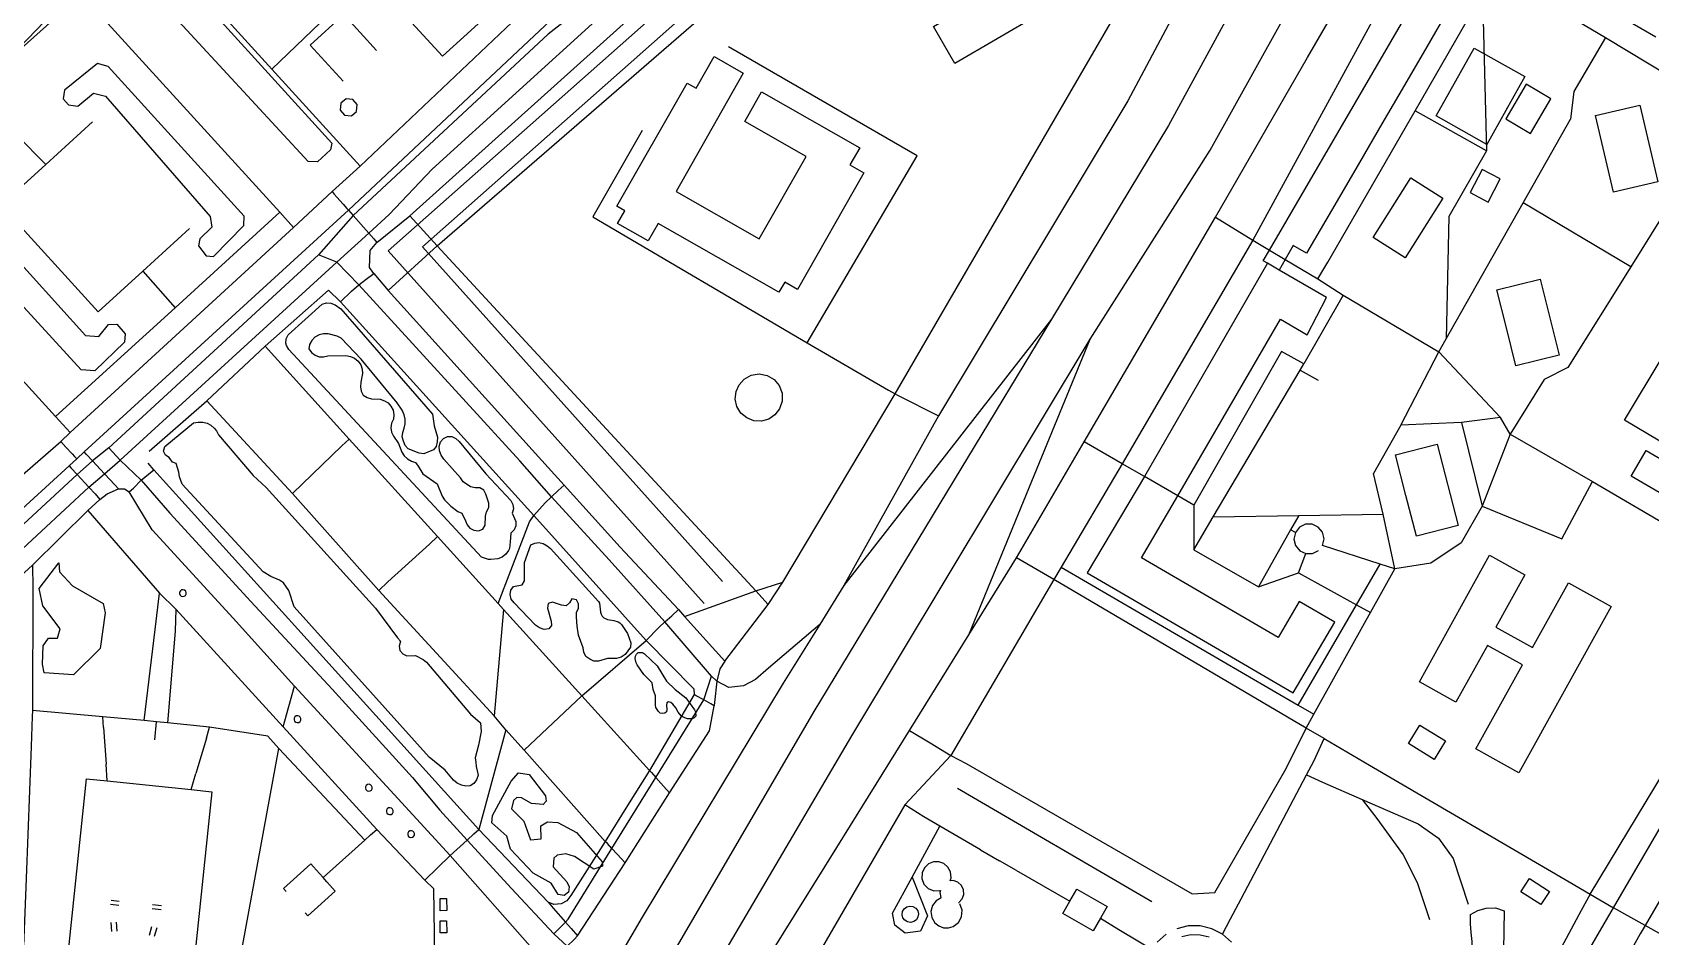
# Model space of a CAD drawing. Header units: metres. Extents: x -2626 to 1483, y -1332 to 1229.
# Drawn here: x 226 to 838, y -759 to -418 of the extents above; entities that cross this region are included whole.
import ezdxf

# ---------------------------------------------------------------- set-up
doc = ezdxf.new("R2010")
doc.units = ezdxf.units.M
for name, color, linetype in [('OSM_BUILDING', 8, 'Continuous'), ('OSM_GREEN_EXISTING', 94, 'Continuous'), ('OSM_HYDROGRAPHY', 5, 'Continuous'), ('OSM_ROAD_LOCAL', 9, 'Continuous'), ('OSM_ROAD_MAJOR', 30, 'Continuous')]:
    doc.layers.add(name, color=color, linetype=linetype)

msp = doc.modelspace()

# ---------------------------------------------------------------- linework, layer by layer
at = {"layer": 'OSM_BUILDING'}
for points in [[(761.523, -408.587), (753.032, -423.159), (744.548, -437.731), (736.063, -452.291), (727.579, -466.863), (719.088, -481.435), (710.604, -496.006), (707.565, -501.227), (702.551, -498.299), (699.45, -503.632), (697.155, -507.572), (692.753, -504.967), (691.159, -504.021), (693.497, -500.003), (771.883, -365.428)], [(839.602, -419.608), (822.608, -409.7)]]:
    msp.add_lwpolyline(points, dxfattribs=at)
for points in [[(606.652, -410.847), (574.615, -429.504), (566.5, -415.567), (598.537, -396.91)], [(483.606, -426.933), (494.654, -433.233), (469.226, -477.872), (500.663, -495.784), (518.413, -464.625), (495.192, -451.389), (501.575, -440.191), (538.664, -461.33), (534.938, -467.865), (540.221, -470.87), (515.162, -514.864), (510.322, -512.114), (508.134, -515.944), (462.473, -489.928), (458.691, -496.585), (447.118, -489.995), (449.862, -485.175), (446.899, -483.483), (473.402, -436.951), (476.797, -438.888)], [(790.627, -437.352), (782.906, -450.488), (792.166, -455.931), (799.881, -442.807)], [(342.503, -444.532), (342.278, -447.104), (343.935, -449.074), (346.511, -449.297), (348.481, -447.638), (348.706, -445.066), (347.049, -443.096), (344.479, -442.873)], [(823.534, -478.128), (820.164, -463.635), (816.793, -449.141), (833.562, -445.245), (840.309, -474.221)], [(773.896, -469.534), (769.338, -478.318), (776.228, -481.891), (780.786, -473.108)], [(715.124, -517.97), (697.155, -507.572), (692.753, -504.967), (646.267, -585.607), (624.665, -621.909), (670.051, -648.392), (702.544, -667.36), (718.182, -640.566), (704.789, -632.74), (696.799, -646.432), (645.173, -616.298), (658.853, -592.854), (697.643, -526.063), (707.815, -532.007)], [(786.657, -543.796), (783.081, -529.413), (779.498, -515.042), (795.911, -510.956), (803.07, -539.71)], [(908.972, -544.942), (879.304, -594.936), (827.791, -564.334), (841.915, -540.556), (869.044, -556.675), (884.606, -530.482)], [(749.131, -608.172), (745.135, -592.787), (741.14, -577.403), (756.89, -573.307), (764.88, -604.075)], [(835.926, -575.744), (873.152, -597.385), (867.487, -607.137), (830.255, -585.496)], [(787.776, -697.506), (771.564, -688.489), (789.214, -656.752), (775.953, -649.382), (764.03, -670.822), (750.187, -663.13), (776.76, -615.341), (790.096, -622.755), (779.104, -642.525), (792.953, -650.228), (806.583, -625.727), (822.702, -634.688)], [(755.783, -692.452), (746.105, -686.441), (750.431, -679.472), (760.11, -685.483)], [(776.003, -857.672), (764.161, -850.781), (820.095, -754.59), (823.596, -748.568), (848.755, -705.287), (860.604, -712.178), (835.588, -755.191), (833.719, -758.42), (830.486, -763.975)], [(788.583, -742.468), (791.797, -737.48), (799.343, -742.345), (796.129, -747.332)], [(382.525, -749.614), (380.092, -749.637), (380.049, -745.05), (382.481, -745.028)], [(382.543, -757.997), (380.111, -758.019), (380.067, -753.433), (382.5, -753.41)]]:
    msp.add_lwpolyline(points, close=True, dxfattribs=at)
at = {"layer": 'OSM_GREEN_EXISTING'}
for points in [[(479.88, -633.553), (360.448, -500.337), (590.634, -296.488)], [(486.82, -625.27), (373.409, -498.734), (596.905, -300.908)], [(575.653, -703.383), (649.106, -746.152)]]:
    msp.add_lwpolyline(points, dxfattribs=at)
for points in [[(272.183, -388.127), (274.534, -388.46), (339.077, -459.638), (338.571, -462.154), (333.713, -466.674), (330.105, -466.596), (265.9, -396.932), (266.15, -393.659)], [(770.939, -423.738), (790.077, -434.491), (775.697, -460.083), (756.558, -449.319)], [(238.014, -439.656), (237.595, -442.84), (239.609, -445.111), (243.047, -445.612), (249.081, -440.747), (253.526, -441.838), (293.185, -487.368), (293.773, -491.309), (289.246, -495.761), (288.746, -498.444), (291.597, -502.129), (294.442, -502.463), (305.846, -490.73), (306.015, -487.201), (254.614, -430.595), (250.506, -429.504)], [(254.67, -528.144), (257.853, -527.977), (260.96, -531.673), (260.791, -534.768), (249.556, -545.677), (244.354, -545.254), (192.703, -488.982), (192.785, -484.373), (203.439, -472.885), (207.209, -472.796), (209.141, -474.889), (208.634, -478.752), (204.108, -481.602), (204.02, -485.965), (246.03, -532.252), (251.063, -532.675)], [(746.955, -472.774), (759.097, -480.455), (744.885, -502.919), (732.75, -495.227)], [(406.54, -610.22), (406.283, -612.769), (405.908, -613.526), (404.902, -614.951), (403.52, -616.087), (401.844, -616.677), (399.2, -616.921), (398.28, -616.921), (395.679, -616.087), (322.896, -537.595), (321.933, -536.126), (321.764, -535.246), (321.808, -533.521), (322.565, -532.018), (335.432, -520.396), (337.07, -519.984), (338.746, -520.062), (340.378, -520.697), (342.56, -522.155), (377.104, -562.041), (377.817, -566.483), (378.992, -570.757), (378.911, -572.516), (378.573, -574.197), (377.485, -575.455), (373.878, -576.969), (372.114, -576.713), (368.007, -575.121), (366.837, -573.863), (366.162, -572.271), (365.743, -570.59), (365.912, -568.909), (366.5, -567.318), (366.837, -565.648), (366.837, -563.967), (366.412, -562.208), (365.743, -560.527), (363.818, -557.677), (350.15, -541.235), (342.603, -533.276), (341.09, -532.519), (337.739, -531.673), (335.976, -531.673), (334.3, -532.018), (332.706, -532.931), (331.53, -534.189), (330.693, -535.703), (330.361, -537.384), (331.449, -538.72), (332.793, -539.733), (334.3, -540.4), (335.976, -540.4), (337.651, -539.977), (344.448, -539.81), (346.123, -540.233), (347.718, -540.901), (349.056, -541.992), (350.062, -543.417), (350.569, -545.009), (350.738, -546.69), (350.062, -549.963), (349.9, -551.633), (350.15, -553.314), (350.988, -554.827), (352.495, -555.662), (354.089, -556.163), (357.359, -556.33), (359.035, -556.92), (360.379, -557.755), (361.467, -559.013), (362.304, -560.527), (362.561, -562.208), (362.392, -563.878), (361.717, -565.47), (361.467, -567.151), (361.635, -568.831), (362.392, -570.334), (364.318, -573.106), (365.574, -576.379), (366.5, -577.804), (367.757, -578.895), (369.263, -579.73), (370.776, -580.32), (371.783, -581.655), (373.54, -584.594), (378.911, -588.29), (380.836, -592.977), (381.762, -594.402), (384.106, -596.839), (386.789, -598.765), (388.214, -599.433), (389.64, -602.294), (390.227, -603.886), (391.322, -605.144), (392.828, -605.901), (394.504, -606.068), (396.18, -605.478), (397.024, -603.964), (397.186, -600.613), (397.605, -598.932), (398.449, -597.34), (398.449, -595.582), (397.355, -592.231), (396.599, -590.717), (395.092, -589.882), (393.247, -589.882), (391.572, -589.459), (388.721, -587.533), (387.714, -586.108), (381.424, -578.973), (380.418, -577.548), (379.83, -575.878), (379.661, -574.197), (380.249, -572.516), (381.343, -571.18), (382.85, -570.423), (384.525, -570.501), (385.951, -571.258), (387.295, -572.349), (397.274, -584.516), (406.834, -594.658), (407.584, -596.172), (407.753, -597.763), (407.334, -599.433), (408.678, -602.628), (408.678, -604.22), (408.003, -605.723), (406.834, -606.981)], [(498.612, -564.479), (495.948, -563.421), (493.754, -561.585), (492.259, -559.136), (491.615, -556.341), (491.891, -553.492), (493.053, -550.876), (494.985, -548.761), (497.649, -547.313), (500.65, -546.835), (503.632, -547.402), (506.258, -548.928), (508.215, -551.243), (509.285, -554.093), (509.335, -557.121), (508.365, -560.004), (506.615, -562.275), (504.239, -563.867), (501.475, -564.635)], [(394.517, -687.12), (393.26, -691.906), (393.597, -693.576), (393.679, -695.168), (394.435, -698.441), (393.848, -700.122), (392.841, -701.547), (391.415, -702.471), (389.74, -702.548), (388.064, -702.137), (386.47, -701.38), (385.044, -700.289), (381.943, -696.515), (375.903, -691.65), (324.84, -634.788), (322.827, -628.588), (320.814, -625.738), (319.388, -624.725), (316.118, -623.389), (313.099, -621.541), (282.493, -588.502), (281.574, -585.652), (281.324, -583.971), (280.318, -580.62), (278.873, -580.097), (277.685, -578.338), (276.178, -577.503), (275.422, -575.989), (275.928, -574.23), (286.87, -565.336), (288.552, -565.002), (290.309, -565.002), (291.991, -565.425), (293.41, -566.182), (294.673, -567.351), (295.492, -568.286), (296.248, -569.8), (309.328, -585.14), (314.274, -589.76), (355.614, -635.378), (363.911, -646.532), (365.087, -647.79), (364.587, -649.638), (364.837, -651.308), (365.925, -652.566), (367.438, -653.323), (370.708, -653.156), (373.64, -654.748), (374.897, -655.761), (391.584, -675.375), (395.273, -678.648), (395.611, -681.921)], [(450.9, -644.874), (452.113, -648.358), (452.032, -650.039), (449.937, -652.8), (448.512, -653.813), (446.749, -654.314), (443.31, -654.392), (439.871, -655.405), (438.195, -655.316), (436.601, -654.57), (435.094, -653.557), (434.338, -651.965), (434.169, -650.284), (432.412, -645.508), (431.906, -642.158), (431.655, -638.718), (431.655, -636.948), (432.412, -635.356), (432.412, -633.686), (431.574, -632.172), (429.811, -631.749), (428.973, -633.263), (427.629, -634.432), (425.872, -634.187), (422.515, -633.007), (420.92, -633.597), (420.589, -635.278), (422.014, -640.221), (422.096, -641.813), (421.089, -643.159), (419.413, -643.416), (417.65, -642.736), (416.143, -641.735), (408.009, -633.263), (406.921, -631.916), (406.584, -630.157), (406.752, -628.488), (407.84, -627.141), (411.11, -626.473), (411.948, -624.959), (411.948, -618.079), (414.299, -611.378), (415.806, -610.699), (417.4, -610.454), (418.994, -610.877), (420.501, -611.712), (421.758, -612.803), (439.959, -632.762), (440.334, -633.475), (440.671, -636.825), (440.878, -637.627), (441.34, -638.339), (441.884, -638.918), (443.354, -639.642), (445.742, -639.931), (447.336, -640.432), (448.005, -640.855), (448.593, -641.445)], [(235.888, -618.179), (236.226, -621.53), (241.09, -626.896), (252.657, -633.608), (253.495, -637.137), (251.488, -650.551), (241.422, -660.447), (230.355, -659.779), (229.686, -656.418), (230.017, -649.549), (232.031, -646.688), (235.388, -646.688), (236.395, -643.171), (229.849, -634.443), (228.511, -627.909)], [(282.181, -630.758), (282.731, -630.925), (283.306, -630.836), (283.781, -630.502), (284.069, -630.002), (284.106, -629.423), (283.894, -628.888), (283.469, -628.499), (282.918, -628.332), (282.343, -628.421), (281.868, -628.744), (281.58, -629.245), (281.543, -629.823), (281.756, -630.358)], [(472.908, -669.231), (476.147, -673.739), (476.566, -674.451), (476.654, -676.121), (476.066, -676.8), (475.266, -677.134), (473.59, -677.134), (471.871, -676.5), (471.114, -675.954), (469.982, -674.574), (469.107, -673.027), (467.975, -671.602), (467.263, -671.012), (466.418, -670.678), (465.706, -671.09), (465.624, -671.936), (465.793, -673.605), (465.668, -674.451), (465.037, -675.03), (464.155, -675.164), (463.28, -674.952), (462.567, -674.407), (461.642, -672.893), (461.435, -671.98), (461.435, -668.496), (460.554, -666.058), (460.216, -663.509), (457.071, -660.358), (454.47, -656.752), (454.139, -655.961), (453.801, -654.28), (453.889, -653.445), (454.22, -652.644), (454.933, -652.098), (456.571, -652.098), (457.24, -652.521), (462.104, -657.086), (465.581, -662.874), (468.851, -666.102)], [(325.484, -678.392), (326.041, -678.559), (326.61, -678.47), (327.091, -678.136), (327.379, -677.635), (327.416, -677.067), (327.204, -676.522), (326.779, -676.132), (326.222, -675.965), (325.653, -676.054), (325.178, -676.377), (324.89, -676.878), (324.847, -677.457), (325.059, -678.002)], [(352.445, -704.285), (353.001, -704.452), (353.57, -704.363), (354.045, -704.029), (354.333, -703.528), (354.377, -702.96), (354.164, -702.415), (353.739, -702.025), (353.182, -701.858), (352.613, -701.947), (352.132, -702.27), (351.851, -702.771), (351.807, -703.35), (352.019, -703.895)], [(427.954, -738.683), (428.854, -740.631), (428.623, -742.579), (426.985, -743.881), (424.722, -743.469), (421.958, -739.262), (415.249, -735.41), (406.696, -726.438), (405.271, -721.484), (399.568, -716.452), (399.819, -713.647), (406.865, -700.645), (409.716, -697.584), (413.655, -698.129), (419.82, -706.267), (420.07, -708.192), (418.982, -709.495), (414.624, -709.161), (410.804, -706.934), (409.003, -706.857), (407.79, -708.025), (407.034, -711.176), (411.685, -715.784), (414.199, -722.909), (418.182, -722.497), (418.144, -717.51), (420.576, -716.04), (424.597, -716.285), (431.562, -720.059), (441.284, -731.135), (441.372, -732.805), (438.183, -733.896), (430.886, -729.198), (427.616, -728.119), (424.265, -728.619), (423.008, -729.788), (422.752, -733.061)], [(360.391, -713.146), (360.941, -713.324), (361.517, -713.235), (361.992, -712.901), (362.279, -712.4), (362.317, -711.821), (362.104, -711.287), (361.679, -710.897), (361.129, -710.73), (360.554, -710.819), (360.079, -711.142), (359.791, -711.643), (359.754, -712.222), (359.966, -712.756)], [(368.432, -721.818), (368.982, -721.985), (369.557, -721.896), (370.032, -721.573), (370.32, -721.072), (370.357, -720.493), (370.145, -719.959), (369.72, -719.569), (369.17, -719.391), (368.594, -719.48), (368.119, -719.814), (367.832, -720.315), (367.788, -720.894), (368.007, -721.428)], [(554.689, -751.139), (554.852, -749.948), (555.458, -748.913), (556.415, -748.178), (557.584, -747.878), (558.784, -748.045), (559.828, -748.657), (560.56, -749.637), (560.854, -750.805), (560.673, -751.997), (560.06, -753.021), (559.097, -753.744), (557.94, -754.034), (556.752, -753.867), (555.721, -753.266), (554.995, -752.308)], [(769.463, -751.017), (772.314, -749.514), (775.503, -748.668), (779.023, -748.501), (782.212, -749.681), (781.705, -779.37), (776.678, -797.816), (768.125, -795.801), (768.125, -795.634), (770.139, -788.42), (770.639, -785.07), (770.976, -781.719), (770.976, -778.19), (771.145, -774.839), (771.145, -771.477), (770.47, -768.127), (770.139, -764.609), (770.139, -761.247), (769.801, -757.896), (769.463, -754.546)]]:
    msp.add_lwpolyline(points, close=True, dxfattribs=at)
at = {"layer": 'OSM_HYDROGRAPHY'}
for points in [[(-121.314, -779.025), (671.57, 44.784), (870.132, 74.306), (1126.334, 28.698)], [(575.947, -746.564), (576.06, -746.509), (577.329, -745.206), (577.985, -743.514), (577.923, -741.7), (577.154, -740.052), (575.747, -738.805), (573.959, -738.237), (572.821, -738.36), (573.196, -737.202), (572.958, -734.931), (572.008, -733.161), (570.489, -731.837), (568.601, -731.135), (566.587, -731.158), (564.63, -731.948), (563.105, -733.417), (562.236, -735.343), (562.142, -737.447), (562.936, -739.596), (564.518, -741.232), (566.631, -742.111), (568.913, -742.056), (569.144, -741.956), (568.969, -742.746), (569.357, -744.583), (569.488, -744.783), (567.594, -745.841), (566.181, -747.677), (565.593, -749.926), (565.912, -752.219), (567.087, -754.223), (568.544, -755.403), (570.295, -756.071), (572.164, -756.149), (573.965, -755.648), (575.972, -754.134), (577.172, -751.919), (577.341, -749.414), (576.447, -747.054)]]:
    msp.add_lwpolyline(points, dxfattribs=at)
at = {"layer": 'OSM_ROAD_LOCAL'}
for points in [[(354.927, -508.808), (353.401, -506.648), (353.607, -500.158), (356.158, -497.175), (368.651, -487.09), (590.659, -287.538), (607.271, -271.308), (612.061, -270.707)], [(360.366, -515.331), (378.879, -498.433), (569.038, -333.68), (605.739, -301.898), (613.055, -289.542), (616.919, -282.217), (622.258, -274.347)], [(72.59, -560.204), (104.433, -531.628), (129.255, -508.808), (136.476, -501.928), (159.547, -480.099), (168.426, -472.418), (203.526, -440.035), (240.803, -406.728), (244.567, -403.567), (269.188, -379.855), (278.223, -371.15), (285.857, -364.182), (305.99, -345.814), (340.721, -314.11)], [(509.553, -625.515), (552.032, -554.382), (651.031, -383.785), (677.398, -338.344), (691.378, -313.186)], [(778.767, -339.224), (772.321, -339.847), (771.201, -342.218), (765.756, -352.137), (687.307, -496.273)], [(250.225, -361.198), (259.947, -370.75), (269.188, -379.855), (274.628, -385.789), (294.773, -407.897), (316.4, -431.63), (349.8, -468.299)], [(316.4, -431.63), (353.02, -396.464), (385.182, -367.065), (385.519, -363.135)], [(380.605, -377.217), (383.975, -380.902), (405.439, -404.39), (392.985, -415.767), (380.924, -426.799), (356.096, -399.626)], [(343.335, -436.172), (330.943, -422.613), (343.591, -411.058), (356.096, -399.626), (368.157, -388.605)], [(711.767, -510.879), (715.643, -504.522), (748.555, -447.404), (774.09, -403.088), (778.767, -394.917), (820.564, -419.752), (844.954, -434.369), (849.831, -437.519), (876.71, -390.754), (879.461, -386.334)], [(167.719, -402.665), (185.188, -421.623), (194.886, -431.352), (203.526, -440.035), (209.01, -445.534), (231.024, -467.631)], [(244.567, -403.567), (249.293, -408.754), (319.407, -485.72), (324.678, -491.498)], [(417.275, -397.856), (416.887, -404.68), (349.8, -468.299)], [(774.09, -403.088), (775.628, -462.566), (761.373, -487.301), (760.266, -533.61)], [(355.977, -424.617), (343.591, -411.058)], [(345.392, -484.952), (421.727, -413.251)], [(820.564, -419.752), (808.634, -440.124), (807.327, -450.566)], [(518.788, -535.068), (560.379, -464.347), (489.021, -423.259)], [(845.679, -445.256), (849.637, -475), (830.117, -506.314), (789.414, -482.18)], [(248.606, -451.612), (231.024, -467.631), (214.074, -483.082), (250.731, -523.324), (267.632, -507.929), (285.263, -491.854)], [(721.42, -517.068), (757.515, -538.452), (760.266, -533.61), (789.414, -482.18), (807.327, -450.566)], [(775.628, -462.566), (748.555, -447.404)], [(456.377, -454.807), (437.795, -487.49), (518.788, -535.068), (549.468, -552.913)], [(240.152, -568.976), (324.678, -491.498), (339.183, -477.939), (349.8, -468.299)], [(159.547, -480.099), (164.887, -486.355), (234.65, -562.943), (240.152, -568.976)], [(339.183, -477.939), (340.002, -478.863), (341.003, -479.987), (343.379, -482.681), (344.81, -484.295), (345.392, -484.952), (346.242, -485.932), (347.174, -487.001), (353.051, -493.624), (354.927, -495.784), (356.158, -497.175)], [(234.65, -562.943), (279.892, -521.788), (319.407, -485.72)], [(245.536, -576.279), (345.392, -484.952)], [(368.651, -487.09), (378.879, -498.433), (499.343, -628.744), (504.051, -633.909)], [(673.19, -487.579), (687.307, -496.273), (693.497, -500.003)], [(687.307, -496.273), (637.864, -580.765), (614.818, -619.816), (612.023, -624.547), (573.083, -690.949), (555.727, -709.584), (490.265, -822.295)], [(693.497, -500.003), (699.45, -503.632)], [(443.998, -616.999), (422.196, -593.188), (410.116, -579.707), (349.337, -513.194), (341.053, -504.533)], [(699.45, -503.632), (711.767, -510.879)], [(830.117, -506.314), (806.371, -544.43), (797.349, -548.905), (784.5, -569.555)], [(267.632, -507.929), (279.892, -521.788)], [(342.378, -519.561), (346.592, -515.509), (349.337, -513.194), (352.082, -511.034), (354.927, -508.808)], [(354.927, -508.808), (360.366, -515.331), (414.837, -575.444), (426.872, -588.891), (448.118, -612.268), (470.157, -635.824), (472.471, -638.495), (487.695, -655.293), (504.051, -633.909), (509.553, -625.515)], [(711.767, -510.879), (721.42, -517.068), (706.471, -542.972), (698.093, -538.308), (664.924, -596.35), (658.853, -592.854)], [(270.026, -575.934), (291.828, -556.976), (313.868, -536.304), (337.827, -515.198), (342.378, -519.561), (415.531, -600.246), (457.872, -647.512), (475.903, -665.813), (476.116, -667.917), (459.216, -696.682), (450.881, -709.884), (442.472, -723.421), (429.473, -743.926), (427.923, -745.841), (425.803, -746.976), (423.077, -747.31), (420.858, -746.386), (394.617, -718.935), (313.267, -628.866), (271.771, -583.014), (269.72, -580.52)], [(313.868, -536.304), (345.717, -571.414), (379.055, -608.227), (401.969, -633.519), (404.051, -635.812), (433.656, -668.485), (459.216, -696.682), (459.885, -697.428), (461.598, -699.32), (463.461, -701.38), (466.794, -705.075)], [(664.937, -613.315), (672.302, -600.847), (705.077, -545.332), (706.471, -542.972)], [(743.147, -566.227), (757.515, -538.452)], [(784.5, -569.555), (780.843, -563.288), (757.515, -538.452)], [(705.077, -545.332), (711.973, -549.217)], [(549.468, -552.913), (552.032, -554.382), (552.895, -554.816)], [(552.895, -554.816), (568.463, -562.586)], [(442.472, -723.421), (411.767, -688.923), (404.852, -681.342), (400.481, -676.01), (356.909, -628.599), (324.29, -591.975), (291.828, -556.976)], [(766.068, -565.147), (743.147, -566.227), (732.837, -584.394)], [(780.843, -563.288), (766.068, -565.147)], [(766.068, -565.147), (773.921, -596.739), (804.057, -609.118), (815.693, -587.5)], [(211.048, -594.813), (217.425, -589.08), (236.676, -572.383)], [(236.676, -572.383), (240.152, -568.976)], [(236.676, -572.383), (238.546, -574.431), (240.922, -577.013), (241.797, -577.971), (242.666, -578.917)], [(324.29, -591.975), (342.891, -573.997), (345.717, -571.414)], [(646.267, -585.607), (637.864, -580.765), (623.496, -572.449)], [(784.5, -569.555), (773.921, -596.739), (765.993, -610.632), (754.589, -618.346), (740.953, -620.473), (735.426, -618.669), (713.617, -611.578)], [(784.5, -569.555), (815.693, -587.5), (879.479, -624.814), (910.197, -642.447), (917.244, -646.488)], [(245.536, -576.279), (242.666, -578.917), (239.796, -581.555), (217.538, -601.927)], [(258.416, -590.238), (257.103, -588.758), (253.126, -584.55), (248.674, -579.696), (246.417, -577.236), (245.536, -576.279)], [(259.091, -579.373), (267.081, -586.954), (277.923, -599.467), (308.541, -632.762), (339.196, -665.947)], [(239.796, -581.555), (240.615, -582.435), (242.816, -584.839), (247.224, -589.637), (249.612, -592.175), (251.45, -594.301)], [(262.523, -591.396), (264.099, -590.016), (267.081, -586.954), (269.851, -584.706), (271.771, -583.014)], [(658.853, -592.854), (646.267, -585.607)], [(707.446, -680.596), (710.335, -675.409), (730.149, -639.864), (731.787, -636.926), (740.953, -620.473), (736.52, -599.767), (732.837, -584.394)], [(246.936, -598.476), (251.45, -594.301), (254.233, -592.12), (258.416, -590.238), (260.704, -590.183), (262.523, -591.396)], [(383.9, -728.831), (362.648, -705.777), (332.331, -672.782), (324.94, -664.744), (301.832, -639.107), (271.252, -605.778), (262.523, -591.396)], [(415.531, -600.246), (419.751, -595.492), (422.196, -593.188), (424.64, -590.884), (426.872, -588.891)], [(118.432, -1047.928), (113.124, -1037.62), (83.087, -980.602), (52.257, -921.581), (49.143, -914.879), (24.784, -866.322), (21.796, -853.62), (23.027, -843.279), (30.611, -827.159), (38.071, -812.799), (44.861, -798.996), (53.933, -782.698), (60.81, -772.401), (67.769, -763.674), (82.193, -749.258), (144.429, -691.895), (172.346, -668.073), (212.23, -631.527), (225.978, -619.092), (246.936, -598.476)], [(246.936, -598.476), (274.003, -629.656), (280.161, -635.701), (320.67, -680.184), (356.102, -718.89), (374.265, -738.093), (377.673, -741.377)], [(664.924, -596.35), (664.937, -613.315), (689.365, -627.319), (704.57, -621.931), (707.265, -614.717)], [(401.969, -633.519), (413.874, -602.673), (415.531, -600.246)], [(672.302, -600.847), (704.601, -600.301), (736.52, -599.767)], [(704.601, -600.301), (701.532, -605.756), (689.365, -627.319)], [(713.617, -611.578), (714.155, -609.107), (713.567, -606.647), (711.967, -604.687), (709.678, -603.608), (707.146, -603.641), (704.883, -604.754), (703.326, -606.747), (702.788, -609.218), (703.376, -611.689), (704.97, -613.649), (707.265, -614.717), (709.791, -614.695), (712.061, -613.571)], [(356.909, -628.599), (360.247, -625.404), (376.003, -611.122), (379.055, -608.227)], [(703.326, -606.747), (701.532, -605.756)], [(482.587, -660.959), (465.03, -640.51), (443.998, -616.999)], [(714.18, -684.548), (707.446, -680.596), (612.023, -624.547), (597.874, -616.242)], [(225.978, -619.092), (226.122, -627.642), (225.96, -673.928), (225.872, -676.233), (225.441, -687.643), (223.565, -737.403), (222.477, -766.346), (222.302, -771.066), (220.726, -812.855), (244.004, -815.282), (248.556, -815.76), (253.12, -816.239), (261.467, -817.107), (265.968, -817.575), (271.302, -818.131), (294.879, -820.592), (301.607, -783.767), (302.282, -780.094), (303.251, -774.773), (319.063, -688.311), (314.937, -683.624)], [(614.818, -619.816), (704.364, -671.936), (710.335, -675.409)], [(704.364, -671.936), (726.491, -634.009), (735.426, -618.669)], [(704.57, -621.931), (726.491, -634.009), (731.787, -636.926)], [(268.163, -677.813), (272.34, -643.371), (274.003, -629.656)], [(472.471, -638.495), (499.343, -628.744), (509.553, -625.515)], [(280.161, -635.701), (279.949, -644.006), (276.954, -678.67)], [(404.051, -635.812), (400.481, -676.01)], [(457.872, -647.512), (462.78, -642.603), (465.03, -640.51), (467.663, -638.161), (470.157, -635.824)], [(523.621, -641.523), (504.12, -658.01), (499.262, -662.273), (494.742, -664.644), (489.165, -665.245), (484.675, -662.885), (482.587, -660.959)], [(411.767, -688.923), (433.656, -668.485), (457.872, -647.512)], [(487.695, -655.293), (485.838, -658.243), (484.675, -662.885), (483.819, -670.967), (483.594, -672.192), (482.418, -671.468), (479.692, -669.987), (476.804, -668.418), (476.116, -667.917)], [(320.67, -680.184), (324.94, -664.744)], [(339.196, -665.947), (369.632, -699.309)], [(423.021, -758.342), (427.46, -753.956), (428.461, -752.776), (444.979, -726.126), (461.598, -699.32), (479.692, -669.987), (482.587, -660.959)], [(431.999, -759.166), (449.937, -731.492), (466.794, -705.075), (481.843, -681.687), (483.594, -672.192)], [(314.937, -683.624), (292.91, -680.307), (276.954, -678.67), (272.865, -678.27), (268.163, -677.813), (252.588, -676.399), (225.96, -673.928)], [(252.857, -680.396), (252.588, -676.399)], [(272.196, -685.004), (272.865, -678.27)], [(252.857, -680.396), (253.783, -694.277)], [(291.684, -684.459), (287.727, -697.817)], [(291.684, -684.459), (292.91, -680.307)], [(404.852, -681.342), (394.617, -718.935)], [(557.409, -681.598), (565.256, -686.162), (573.083, -690.949), (578.842, -694.055)], [(678.779, -752.754), (682.793, -745.162), (707.553, -698.307), (710.397, -692.93), (714.18, -684.548)], [(699.831, -695.858), (707.446, -680.596)], [(714.18, -684.548), (731.38, -694.611), (806.802, -738.738), (814.699, -743.358), (823.596, -748.568)], [(319.063, -688.311), (351.607, -722.931), (353.726, -721.016), (356.102, -718.89)], [(254.201, -700.567), (253.783, -694.277)], [(578.842, -694.055), (664.368, -743.303), (672.915, -742.802), (699.831, -695.858)], [(814.699, -743.358), (843.253, -696.337), (862.704, -707.291), (869.97, -711.387), (878.079, -715.907)], [(293.804, -704.697), (286.113, -778.413), (283.044, -807.812), (267.306, -806.165), (249.894, -804.35), (235.657, -802.858), (238.746, -773.247), (246.417, -699.754)], [(246.417, -699.754), (254.201, -700.567), (285.938, -703.873), (293.804, -704.697)], [(285.938, -703.873), (287.727, -697.817)], [(369.632, -699.309), (379.886, -711.699), (390.221, -722.987), (406.996, -741.243)], [(707.553, -698.307), (713.605, -701.001), (728.542, -707.658), (734.125, -714.794), (744.022, -728.542), (749.387, -738.939), (754.039, -752.954)], [(728.542, -707.658), (749.725, -716.797), (757.44, -722.174), (762.973, -729.889), (768.675, -747.165)], [(568.882, -717.654), (562.873, -714.204), (555.727, -709.584)], [(383.9, -728.831), (387.62, -725.413), (390.221, -722.987), (392.822, -720.56), (394.617, -718.935)], [(551.081, -750.516), (558.453, -736.913), (568.882, -717.654)], [(584.369, -726.593), (568.882, -717.654)], [(351.607, -722.931), (337.07, -735.978), (335.801, -737.113)], [(449.937, -731.492), (446.98, -728.297), (444.979, -726.126), (443.254, -724.267), (442.472, -723.421)], [(584.369, -726.593), (591.534, -730.735)], [(324.659, -737.837), (329.924, -733.106)], [(332.149, -733.039), (331.187, -731.97), (329.924, -733.106)], [(332.149, -733.039), (334.407, -735.566)], [(420.851, -770.409), (415.012, -763.997), (383.9, -728.831), (374.265, -738.093)], [(597.918, -734.419), (591.534, -730.735)], [(321.827, -742.312), (320.864, -741.243), (324.659, -737.837)], [(337.195, -738.66), (335.801, -737.113), (334.407, -735.566)], [(339.402, -741.132), (337.195, -738.66)], [(558.453, -736.913), (564.33, -751.607), (561.567, -757.396), (555.777, -758.063), (551.919, -755.125), (551.081, -750.516)], [(597.918, -734.419), (618.063, -746.063)], [(255.658, -745.674), (258.784, -745.996)], [(333.856, -748.112), (339.133, -743.369)], [(339.133, -743.369), (340.403, -742.234), (339.402, -741.132)], [(378.129, -775.485), (377.673, -741.377)], [(406.996, -741.243), (423.021, -758.342)], [(629.623, -752.509), (626.904, -757.262), (615.418, -750.683), (618.063, -746.063)], [(618.063, -746.063), (620.714, -741.432), (632.199, -748.011), (629.623, -752.509)], [(814.699, -743.358), (811.404, -749.514), (774.528, -818.154)], [(258.616, -747.622), (255.489, -747.288)], [(274.59, -749.28), (271.139, -748.924)], [(271.308, -747.299), (274.759, -747.666)], [(329.061, -750.416), (330.055, -751.518), (333.856, -748.112)], [(420.858, -746.386), (422.79, -748.612), (427.46, -753.956), (429.548, -756.36), (431.999, -759.166)], [(835.588, -755.191), (823.596, -748.568)], [(255.921, -757.44), (255.696, -754.089)], [(257.584, -753.967), (257.809, -757.318)], [(270.17, -758.832), (271.095, -755.581)], [(272.908, -756.093), (271.983, -759.355)], [(423.021, -758.342), (428.029, -763.084), (440.746, -778.802)], [(629.623, -752.509), (636.638, -756.683), (652.257, -765.989)], [(679.192, -761.559), (675.728, -758.52), (671.727, -756.449), (667.35, -755.381), (662.842, -755.381), (658.459, -756.449)], [(675.728, -758.52), (678.779, -752.754)], [(850.944, -763.752), (842.147, -758.932), (835.588, -755.191)], [(431.999, -759.166), (430.674, -760.501), (428.029, -763.084), (425.378, -765.667), (420.851, -770.409)], [(654.458, -758.531), (651.063, -761.492)], [(670.764, -759.622), (667.338, -758.809), (663.824, -758.776), (660.385, -759.544)]]:
    msp.add_lwpolyline(points, dxfattribs=at)
at = {"layer": 'OSM_ROAD_MAJOR'}
for points in [[(714.636, -305.95), (707.771, -317.071), (684.181, -362.868), (673.459, -380.646), (640.009, -443.586), (568.463, -562.586), (532.606, -626.729)], [(715.724, -342.107), (655.308, -452.97), (611.204, -526.129)], [(625.778, -533.643), (671.158, -462.288), (732.562, -351.636)], [(707.946, -427.2), (747.618, -358.883)], [(435.619, -406.917), (420.895, -418.394), (347.174, -487.001), (334.013, -501.851)], [(377.098, -469.401), (440.309, -411.971)], [(579.892, -645.442), (597.874, -616.242), (623.496, -572.449), (673.19, -487.579), (707.946, -427.2)], [(341.053, -504.533), (353.051, -493.624), (360.76, -486.622), (377.098, -469.401)], [(334.013, -501.851), (254.814, -574.731)], [(259.091, -579.373), (341.053, -504.533)], [(341.053, -504.533), (334.013, -501.851)], [(611.204, -526.129), (521.358, -674.318)], [(611.204, -526.129), (532.606, -626.729)], [(535.732, -683.58), (625.778, -533.643)], [(579.892, -645.442), (603.745, -587.322), (625.778, -533.643)], [(254.814, -574.731), (248.674, -579.696), (242.816, -584.839), (153.214, -667.594)], [(254.814, -574.731), (259.091, -579.373)], [(157.622, -672.748), (247.224, -589.637), (253.126, -584.55), (259.091, -579.373)], [(532.606, -626.729), (523.621, -641.523)], [(523.621, -641.523), (509.653, -663.665), (456.371, -752.086)], [(525.447, -733.005), (539.683, -710.107), (557.409, -681.598), (579.892, -645.442)], [(521.358, -674.318), (382.7, -911.84), (305.046, -1044.867), (271.777, -1107.673), (243.629, -1167.597), (228.842, -1213.416), (215.925, -1260.482), (207.403, -1298.085), (201.507, -1330.758)], [(218.895, -1332.294), (224.991, -1301.035), (233.869, -1264.445), (246.849, -1215.909), (261.517, -1172.283), (291.628, -1107.139), (319.538, -1050.767), (535.732, -683.58)], [(465.487, -831.768), (499.012, -775.518), (525.447, -733.005)], [(456.371, -752.086), (440.746, -778.802)]]:
    msp.add_lwpolyline(points, dxfattribs=at)

doc.saveas('drawing.dxf')
